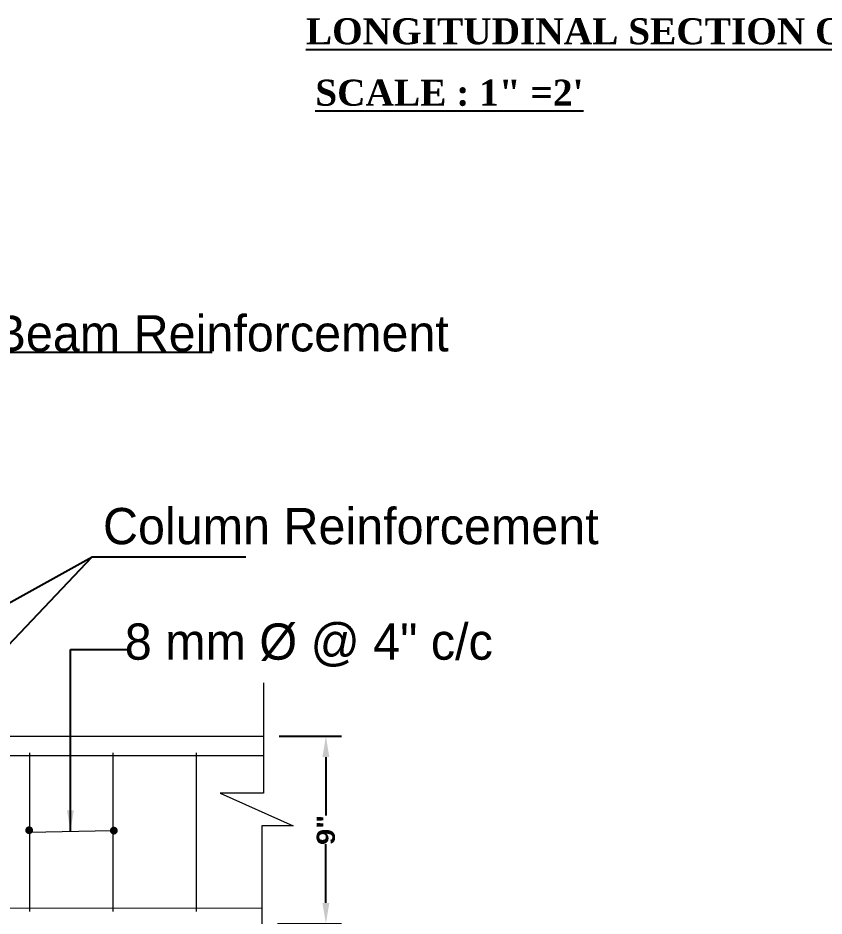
# Model space of a CAD drawing. Header units: inches. Extents: x 10143 to 33197, y -150 to 3760.
# Drawn here: x 14910.2 to 15219.8, y 527.1 to 872 of the extents above; entities that cross this region are included whole.
import ezdxf

# ---------------------------------------------------------------- set-up
doc = ezdxf.new("R2010")
doc.units = ezdxf.units.IN
doc.header["$LTSCALE"] = 0.5
doc.header["$MEASUREMENT"] = 0
doc.header["$PDMODE"] = 66
for name, color, linetype, lineweight in [('DIM', 180, 'Continuous', 5), ('hatch', 9, 'Continuous', 0), ('REN', 242, 'Continuous', 30), ('STIRRUPS', 14, 'Continuous', 18), ('TEXT', 220, 'Continuous', 9)]:
    doc.layers.add(name, color=color, linetype=linetype, lineweight=lineweight)
doc.layers.add('RIVER', color=140, linetype='Continuous')
doc.styles.add('Dks', font='ARIALN.TTF', dxfattribs={"height": 8})
doc.styles.add('m2', font='ARIALN.TTF', dxfattribs={"height": 7})
doc.styles.add('S2', font='BKANT.TTF', dxfattribs={"height": 3})
doc.styles.add('style1', font='arial.ttf', dxfattribs={"height": 7})
doc.dimstyles.new('Dks', dxfattribs={"dimtxt": 8, "dimasz": 8, "dimexe": 6, "dimexo": 6, "dimgap": 0.03125, "dimtad": 0, "dimdec": 0, "dimzin": 0, "dimdsep": 46, "dimlunit": 3, "dimtxsty": 'Dks', "dimcen": 0.09375, "dimclrd": 256, "dimclre": 256, "dimclrt": 256, "dimadec": 0, "dimazin": 0, "dimtfac": 1, "dimtdec": 0, "dimtix": 1, "dimtmove": 2, "dimatfit": 3, "dimfxl": 1, "dimfrac": 2, "dimtolj": 1, "dimtzin": 0, "dimlwe": -1, "dimarcsym": 0})
doc.dimstyles.new('m1', dxfattribs={"dimtxt": 9, "dimasz": 8, "dimexe": 6, "dimexo": 6, "dimgap": 0.09, "dimtad": 0, "dimtoh": 1, "dimdec": 0, "dimzin": 0, "dimdsep": 46, "dimlunit": 3, "dimtxsty": 'm2', "dimcen": 0.09, "dimclrt": 4, "dimadec": 0, "dimazin": 0, "dimtfac": 1, "dimtdec": 0, "dimtofl": 0, "dimtmove": 2, "dimatfit": 3, "dimfxl": 1, "dimtolj": 1, "dimtzin": 0, "dimarcsym": 0})

# ---------------------------------------------------------------- blocks, each defined once
blk = doc.blocks.new('*D974')
at = {"layer": 'Defpoints', "color": 0, "transparency": 16777216}
for p in [(4224.13, 5494.81), (4223.56, 5422.81), (4248.11, 5422.81)]:
    blk.add_point(p, dxfattribs=at)
at = {"layer": 'DIM', "color": 0, "lineweight": -2, "transparency": 16777216}
for p, q in [((4230.13, 5494.81), (4254.11, 5494.81)), ((4248.11, 5486.81), (4248.11, 5464.32)), ((4248.11, 5430.81), (4248.11, 5453.3)), ((4229.56, 5422.81), (4254.11, 5422.81))]:
    blk.add_line(p, q, dxfattribs=at)
at = {"layer": 'DIM', "color": 0, "transparency": 16777216}
for points in [[(4246.77, 5486.81), (4249.44, 5486.81), (4248.11, 5494.81)], [(4246.77, 5430.81), (4249.44, 5430.81), (4248.11, 5422.81)]]:
    blk.add_solid(points, dxfattribs=at)
at = {"layer": 'DIM', "color": 4, "transparency": 16777216, "insert": (4248.11, 5458.81), "char_height": 7, "attachment_point": 5, "rotation": 90, "style": 'm2'}
blk.add_mtext('\\A1;{\\fArial Black|b0|i0|c0|p34;9"}', dxfattribs=at)
blk = doc.blocks.new('sa')
at = {"const_width": 1.5}
for points in [[(4133.4, 5458.7, 1), (4134.9, 5458.7, 1)], [(4165.92, 5458.55, 1), (4167.42, 5458.55, 1)]]:
    blk.add_lwpolyline(points, format="xyb", close=True, dxfattribs=at)
at = {"layer": 'DIM', "ltscale": 50}
blk.add_line((4134.14, 5457.95), (4165.84, 5458.63), dxfattribs=at)
at = {"layer": 'hatch'}
blk.add_line((4158.33, 5563.66), (4104.92, 5507.49), dxfattribs=at)
at = {"layer": 'hatch', "ltscale": 50}
for p, q in [((4224.13, 5515.27), (4224.13, 5472.98)), ((4113.33, 5494.81), (4224.13, 5494.81)), ((4224.13, 5472.98), (4207.54, 5472.98)), ((4207.54, 5472.98), (4235.57, 5460.41)), ((4223.56, 5460.41), (4223.56, 5402.69)), ((4235.57, 5460.41), (4223.56, 5460.41))]:
    blk.add_line(p, q, dxfattribs=at)
at = {"layer": 'REN', "ltscale": 50, "const_width": 0.5}
for points in [[(3864.2, 5487.38), (4224.13, 5487.38)], [(4223.56, 5428.78), (3864.19, 5428.78)]]:
    blk.add_lwpolyline(points, dxfattribs=at)
at = {"layer": 'STIRRUPS'}
for p, q in [((4134.29, 5488.47), (4134.29, 5427.5)), ((4166.29, 5488.47), (4166.29, 5427.5)), ((4198.29, 5488.47), (4198.29, 5427.5))]:
    blk.add_line(p, q, dxfattribs=at)
at = {"layer": 'TEXT', "style": 'S2'}
for s, p in [('Beam Reinforcement', (4120.48, 5642.55)), ('Column Reinforcement', (4162.51, 5568.52)), ('8 mm %%c @ 4" c/c', (4170.87, 5524.18))]:
    blk.add_text(s, height=13.92, dxfattribs=at).set_placement(p)
at = {"layer": 'DIM'}
dim = blk.add_linear_dim(base=(4248.11, 5422.81), p1=(4224.13, 5494.81), p2=(4223.56, 5422.81), angle=90, text='{\\fArial Black|b0|i0|c0|p34;9"}', dimstyle='m1', dxfattribs=at)
dim.commit()
dim.dimension.update_dxf_attribs({"geometry": '*D974', "text_midpoint": (4248.11, 5458.81)})
for points in [[(4035.22, 5633.78), (4117.81, 5642.24), (4172.37, 5642.24)], [(4086.58, 5633.78), (4117.81, 5642.24), (4204.38, 5642.24)]]:
    blk.add_leader(points, dimstyle='m1', dxfattribs=at)
at = {"layer": 'DIM', "ltscale": 50}
for points in [[(4057.33, 5507.65), (4158.33, 5563.66)], [(4104.92, 5507.49), (4158.33, 5563.66), (4217.35, 5563.66)], [(4149.99, 5458.29), (4149.99, 5528.16), (4172.41, 5528.16)], [(4090.32, 5449.07), (4134.09, 5403.87), (4131.97, 5406.06)], [(4106.29, 5450.43), (4134.09, 5403.87), (4147.39, 5403.87)]]:
    blk.add_leader(points, dimstyle='Dks', dxfattribs=at)

msp = doc.modelspace()

# ---------------------------------------------------------------- block references
at = {"layer": 'RIVER', "color": 1, "linetype": 'Continuous'}
msp.add_blockref('sa', (10780.4, -4898.62), dxfattribs=at)

# ---------------------------------------------------------------- texts
at = {"char_height": 10, "width": 450.6233, "attachment_point": 1, "style": 'style1'}
for s, insert in [('{\\fTimes New Roman|b1|i0|c0|p18;\\LLONGITUDINAL SECTION OF BEAM ALONG  C-C}', (15020.83, 871.86)), ('{\\fTimes New Roman|b1|i0|c0|p18;\\LSCALE : 1" =2\'}', (15024.43, 848.28))]:
    msp.add_mtext(s, dxfattribs=dict(at, insert=insert))

doc.saveas('drawing.dxf')
